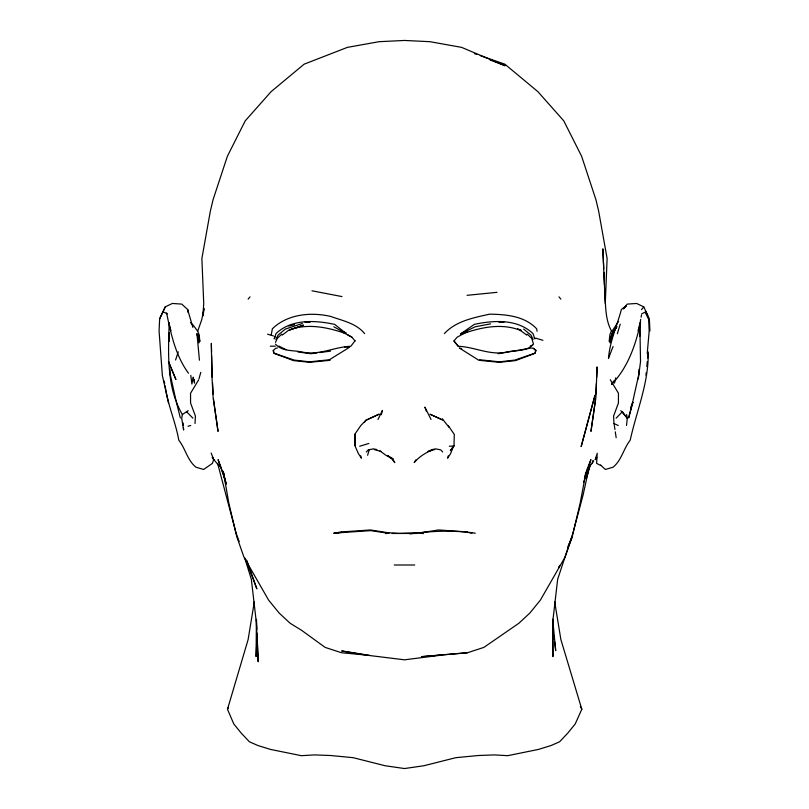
<?xml version="1.0" encoding="UTF-8"?>
<svg xmlns="http://www.w3.org/2000/svg" width="809" height="809" viewBox="0 0 809 809"><rect width="100%" height="100%" fill="white"/><g stroke="black" fill="none" stroke-linecap="round" stroke-linejoin="round"><path stroke-width="1.21" d="M256.413 619.441L256.089 656.615L256.847 640.425M639.737 336.392L639.828 323.024L640.526 361.613L638.281 378.956M453.091 446.669L450.36 450.694L454.011 445.911L454.284 434.372L448.186 425.554M639.019 369.349L638.857 374.193L632.982 400.576M596.708 377.328L597.082 366.892L595.899 397.371L590.964 431.409L595.555 398.938M192.855 327.382L187.607 309.463L181.762 304.103L172.368 303.456L165.269 306.854L159.646 318.817L159.07 330.881L162.366 375.528L168.555 403.054M195.03 423.542L195.414 416.059L190.57 403.024L190.55 393.245L198.711 379.755M595.818 394.135L596.395 383.324M202.938 315.682L203.726 303.486L201.886 258.496L210.34 211.169L213.05 199.752L227.41 156.198L245.228 120.844L271.126 91.639L304.123 64.184L347.415 47.367L379.047 41.694L404.5 40.45L429.953 41.694L461.585 47.367L505.14 65.731L489.799 59.846M169.172 323.024C168.252 353.664 166.351 387.127 182.369 414.562L181.691 418.273L183.623 430.034L183.431 427.658M648.221 353.3C648.575 383.385 636.521 411.285 630.201 440.187C623.486 448.661 621.828 459.947 613.131 467.177L605.395 469.463L600.521 465.023M647.22 353.573L649.162 331.306L648.697 319.464L645.137 312.143L641.719 313.872M645.956 375.154L646.199 372.706M646.796 366.588L647.271 361.694M647.625 358.023L648.221 351.905M203.17 315.753L203.999 308.542L201.704 319.818L197.679 331.225L199.044 334.4L199.863 341.459L198.296 334.168L198.883 342.885L196.951 333.561L199.439 360.207M626.49 425.473L627.309 418.273L626.631 414.562M554.61 641.83L555.712 650.598L552.699 619.451L552.911 656.615L552.648 622.525L557.664 579.254L572.853 533.374L583.087 494.997L589.336 466.52L585.403 473.589M275.495 344.138C282.038 351.703 293.161 350.085 302.02 351.986C318.928 355.818 334.218 346.879 350.813 346.272L355.04 340.801M254.35 601.572L248.12 639.565L227.481 709.25L233.821 724.015L241.304 733.197L249.405 741.782L257.99 745.554L270.55 749.427L301.302 755.677L314.499 754.908L330.547 755.505L353.169 757.679L385.114 765.739L404.5 768.55L423.886 765.739L455.831 757.679L478.453 755.505L494.501 754.908L507.698 755.677L538.45 749.427L551.01 745.554L559.595 741.782L567.696 733.197L575.179 724.015L581.813 709.25L560.88 639.565L554.65 601.572M271.248 334.946L272.36 328.798C287.387 314.084 311.01 311.839 330.709 316.44C342.591 320.728 356.294 323.276 364.606 333.601M193.159 377.146L191.895 384.083L190.793 375.356M640.313 321.547L640.708 319.353M641.112 317.158L641.517 314.974M583.673 482.225L590.904 459.633L586.758 470.12L592.309 462.96L592.825 460.574M614.496 383.102L615.659 377.864M498.071 353.725L531.564 348.001L533.475 348.345L535.882 350.277L535.255 353.068L514.878 360.086L499.426 361.835L479.595 359.752M535.143 352.431L535.882 350.277M640.617 322.124C635.783 344.685 628.047 367.246 611.786 384.255M632.709 401.77L628.644 417.96L633.043 401.881L630.595 407.766M638.038 330.841L640.111 322.649M584.432 478.301L586.009 472.183L580.114 503.42L572.135 536.974L565.046 557.128L540.351 600.167L529.794 613.101L518.852 623.274L483.863 647.402L467.501 652.742L421.479 656.665L467.501 652.742M587.021 474.903L589.336 466.52M199.004 378.693L200.804 372.332M367.61 455.295L369.238 449.541M381.211 414.744L382.475 410.355L377.975 419.456M617.348 333.733L620.22 324.136M586.262 478.584L590.55 464.346M448.297 455.841L447.569 458.207L450.573 453.677L453.768 445.658M596.86 457.601L595.282 459.532L597.234 453.262L596.617 463.415L600.865 465.529M175.593 360.025L178.253 351.824M211.159 453.05L213.718 459.532L212.383 463.415L203.605 469.463L195.869 467.177C187.172 459.947 185.514 448.661 178.799 440.187C175.523 421.732 167.554 404.52 165.167 385.863M613.08 346.515L608.489 358.316C609.865 341.165 617.034 325.825 621.393 309.463L626.439 305.6L623.517 308.836M275.111 336.635L274.2 338.9L276 333.591C291.705 318.797 314.994 320.202 334.673 324.369L344.745 332.398M567.655 547.895L572.135 536.974L568.191 546.075M611.321 331.225L609.956 334.4L609.137 341.459L612.049 333.561L616.145 327.382L613.262 333.217L610.117 342.885L612.049 333.561L617.024 326.684M275.535 342.349L277.234 338.384L281.815 334.127M559.808 565.42L558.817 567.696L559.808 565.491M277.436 348.001L275.525 348.345L273.412 350.56L273.857 352.431M595.282 459.532L596.354 457.247M159.646 318.817L165.269 306.854M275.899 339.456L278.063 335.098L285.365 329.061L302.384 323.469M227.481 709.25L228.482 707.379M415.826 459.876L414.198 462.556C418.85 457.075 425.494 452.625 432.158 450.138L427.759 451.473M611.715 384.133L613.687 380.999M592.309 462.96L593.725 460.897M364.434 422.328L365.88 420.286L379.006 414.218L365.88 420.286L360.814 425.554L354.716 434.372L355.232 445.658L355.353 433.877L354.989 445.911L358.427 453.677L361.431 458.207L360.703 455.841M618.572 321.426L611.837 331.569C604.839 319.636 605.779 304.558 604.727 291.068M641.517 309.655L643.731 306.854L636.632 303.456L627.238 304.103L623.527 308.714M248.13 299.128L250.011 296.863M527.185 334.127L531.766 338.384L533.505 344.138C526.962 351.703 515.839 350.085 506.98 351.986C490.072 355.818 474.782 346.879 458.187 346.272L453.97 340.933L457.115 337.222L467.491 331.538M366.315 451.998L368.267 449.865L373.353 448.864L376.802 449.551M444.394 333.601C455.73 321.102 473.669 317.725 489.516 314.175C506.141 314.398 524.545 315.955 536.64 328.798L537.085 331.255M616.114 418.172L622.404 411.71L627.309 418.273L620.806 410.638M282.301 335.068L288.216 330.527L303.506 325.117L289.238 329.981C307.541 323.115 327.574 327.24 345.453 333.49M464.841 332.115L460.523 333.955L474.327 324.369C494.006 320.202 517.295 318.797 533 333.591L534.8 338.9L534.385 337.859M182.369 414.562L188.194 410.638M460.523 333.955L475.156 326.785L490.628 323.853M530.219 346.03L532.271 345.18M534.921 353.371L515.464 360.612L499.335 362.301L478.888 360.308L459.32 347.991L461.717 348.76M462.424 333.854C480.981 327.291 501.873 322.791 520.784 330.527L519.762 329.981L526.699 335.068M359.692 446.265L368.864 443.443M187.981 426.252L190.722 425.504M288.773 326.037L294.567 324.631M429.023 450.926L434.726 449.592M339.204 532.413L336.908 532.898L370.704 530.633L387.521 533.161M431.055 449.774L435.647 448.864L440.733 449.865L442.685 451.998M341.449 531.938L333.692 533.222L341.56 532.423M439.338 655.401L404.5 659.82L365.729 655.047L341.671 650.952L369.662 655.401L341.499 652.742L325.137 647.402L301.646 630.353L290.148 623.274L279.206 613.101L268.649 600.167L243.954 557.128L236.865 536.974L228.886 503.42L223.223 471.313L224.406 476.147M317.057 352.916L310.929 353.725L297.803 351.935M319.504 352.582L330.537 351.116M385.478 533.586L389.038 533.212M467.066 295.325L496.999 292.332M330.112 360.308L309.665 362.301L293.536 360.612L274.079 353.371M449.308 446.265L454.011 445.911M499.022 322.427L504.007 322.103M392.153 533.465L416.847 533.465M341.509 531.938L370.482 529.956L387.562 532.656L399.13 533.424L421.438 532.656L438.518 529.956L467.491 531.938M409.89 533.92C431.672 530.937 453.444 530.026 475.308 533.222M414.744 564.995L394.256 564.995M270.307 346.181L275.252 346.191M344.523 346.899L349.609 347.223L329.405 359.752L309.574 361.835L294.122 360.086L273.745 353.068L273.118 350.277M304.993 322.103L309.978 322.427M419.962 533.212L423.522 533.586M467.39 532.413L472.092 532.898L469.796 532.413M311.961 290.795L341.964 296.569M374.274 449.592L381.181 451.483M535.679 338.132L542.91 340.316M267.577 334.168L273.422 335.957M474.387 53.596L476.734 54.405M480.253 55.629L504.877 64.184L537.874 91.639L563.772 120.844L581.59 156.198L595.95 199.752L598.66 211.169L607.114 258.496L605.274 303.486L602.847 248.848L603.726 268.719M517.507 328.788L520.966 330.072M343.087 331.65L346.323 333.035M440.662 418.981L429.994 414.218L443.12 420.286M618.278 425.504L614.071 423.613L614.941 429.488M163.863 312.143L167.281 313.872M278.781 346.03L286.012 349.67M342.551 332.105L351.885 337.222L355.03 340.933M333.844 326.785L345.514 333.268M347.759 334.805L351.905 337.12M388.047 455.872L393.154 458.946L385.994 455.336L379.977 450.926M191.248 323.772L193.139 325.076L197.679 331.225M387.936 455.932L391.556 458.632L394.802 462.556L393.174 459.876M192.886 418.172L186.596 411.71M523.635 329.061L530.937 335.098L533.101 339.456M535.588 350.56L533.475 348.345M219.664 466.52L212.14 457.601M558.989 296.863L560.87 299.128M442.199 418.708L449.046 427.304M458.157 346.141L453.97 340.933M188.477 373.222C175.573 355.717 170.942 333.824 166.573 312.911M190.752 322.417L191.945 324.288M580.346 706.439L581.813 709.25M431.025 419.456L424.887 407.129L426.454 411.488M645.633 311.182L649.354 318.817L649.93 330.881M610.289 379.755L618.45 393.245L618.43 403.024L613.586 416.059L613.97 423.542M643.731 306.854L647.736 315.358M212.646 457.247L213.718 459.532M224.356 475.682L222.991 472.183L226.156 484.419M239.231 541.636L236.147 533.374L217.631 463.466M245.835 559.343L256.847 588.841L246.816 560.495M226.257 483.206L218.096 459.633L225.306 479.606M244.591 557.532L251.336 579.254L256.352 622.525L258.192 661.762L257.029 633.134M168.889 322.649L170.962 330.841M176.291 401.77L180.356 417.96M176.018 400.576L170.143 374.193L169.981 369.349M193.341 377.864L194.504 383.102L194.332 379.573M164.227 381.1L164.692 383.486M615.295 431.834L616.165 437.709M213.445 398.938L218.036 431.409L213.101 397.371L211.847 374.648L211.351 343.36L211.553 352.026M552.881 628.047L553.194 630.555M553.821 635.561L554.296 639.322M187.799 311.768L187.607 309.463L187.759 311.93M183.046 422.895L183.238 425.271M212.605 383.324L213.182 394.135M603.898 272.441L604.444 284.859M256.473 619.451L256.878 629.402M212.292 377.328L211.645 355.748M552.598 619.279L552.648 622.525M169.233 332.711L169.314 341.307M594.969 395.348L581.186 446.497L594.969 395.348M175.846 379.35L168.474 361.613L175.846 379.35"/></g></svg>
